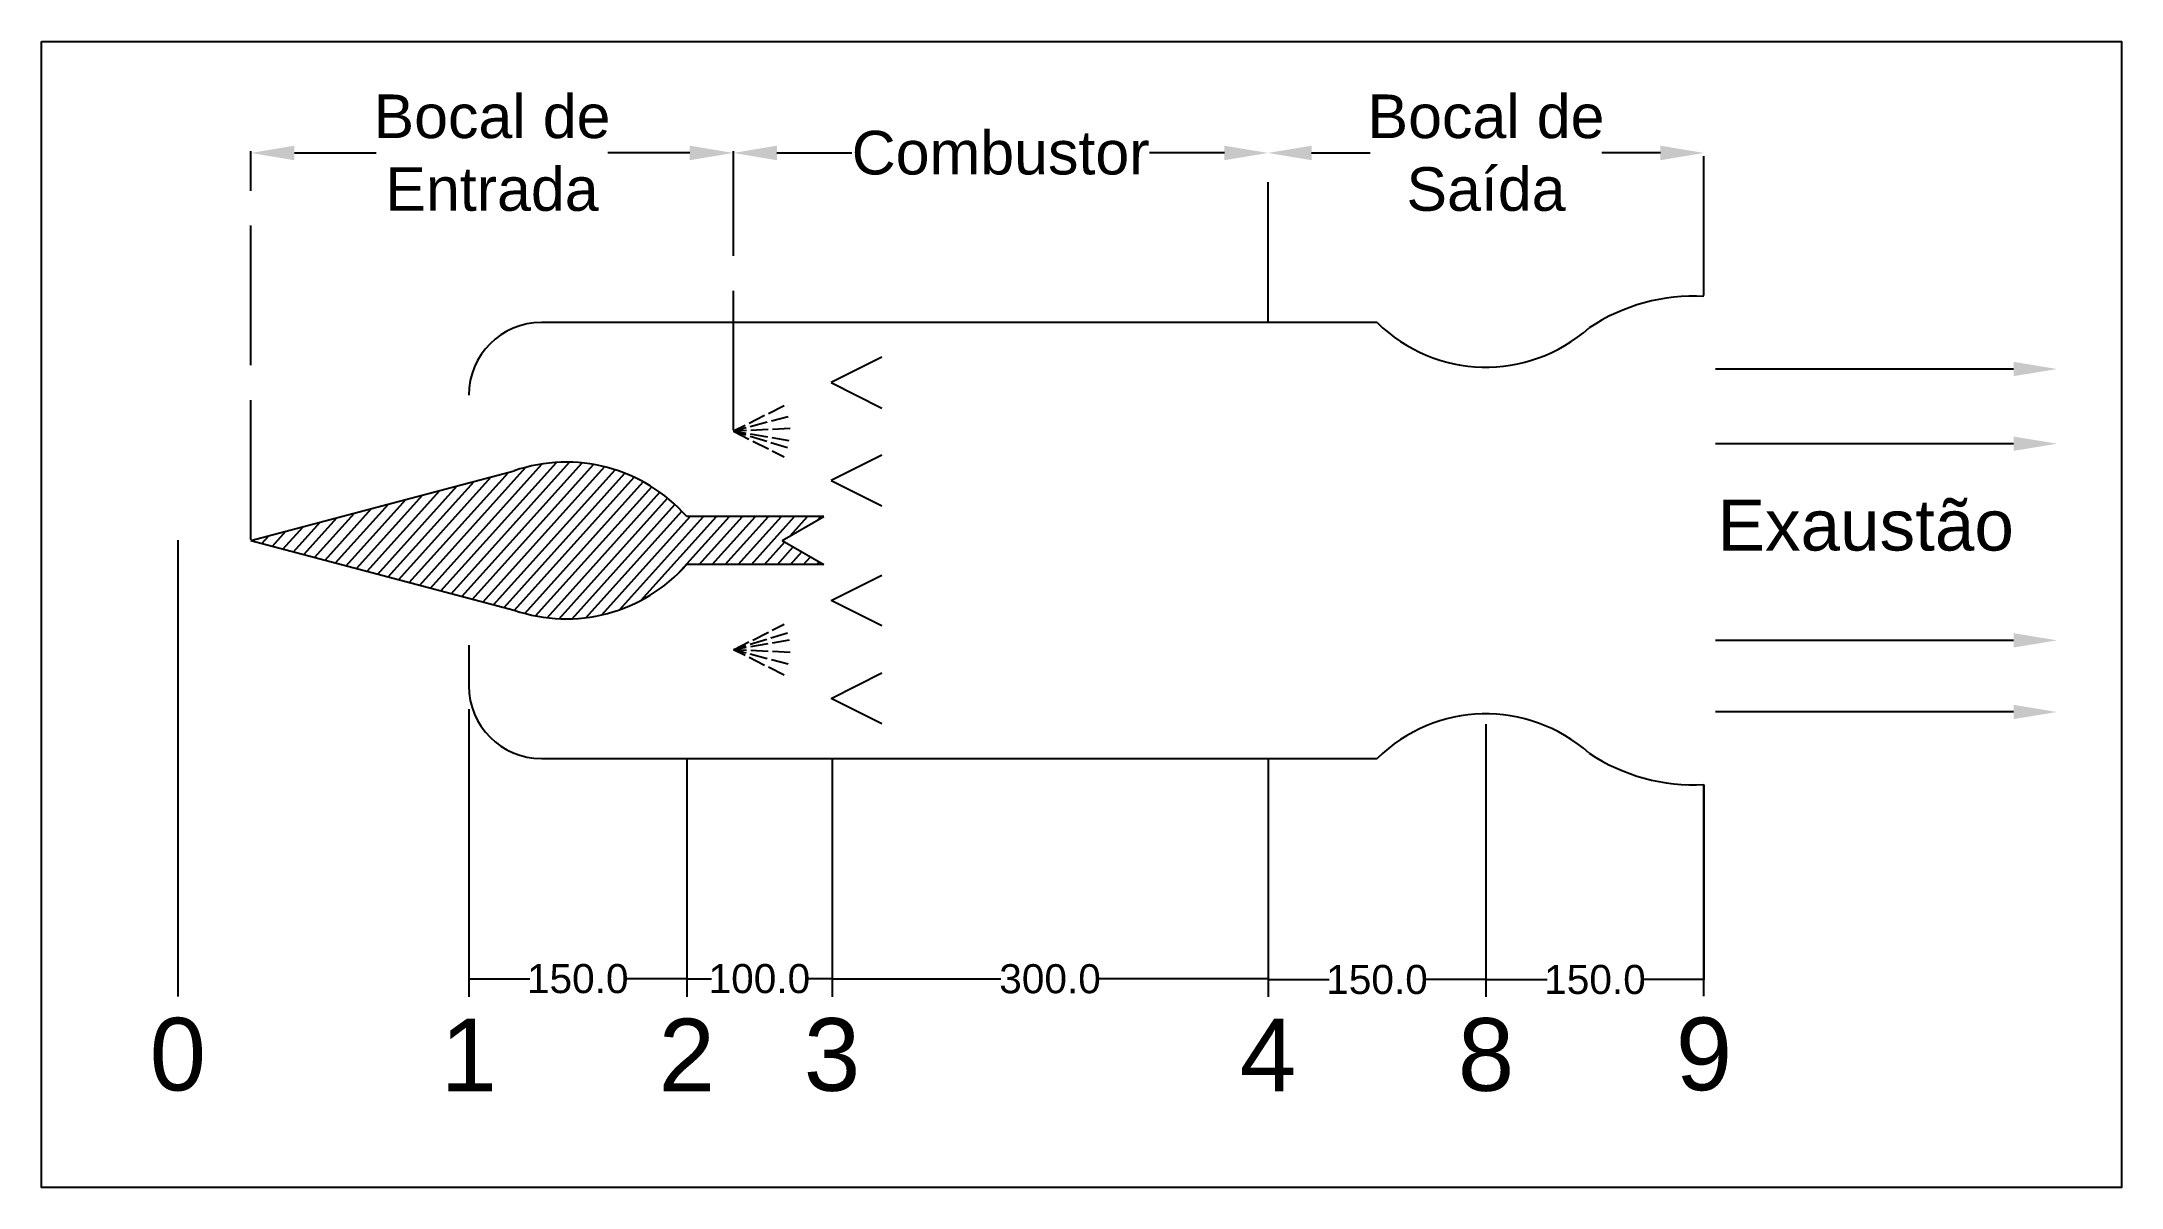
# Model space of a CAD drawing. Header units: millimetres. Extents: x -144 to 1287, y -295 to 493.
import ezdxf
from ezdxf import colors
from ezdxf.entities.mleader import LeaderData, LeaderLine
from ezdxf.math import Vec2, Vec3

# ---------------------------------------------------------------- set-up
doc = ezdxf.new("R2010")
doc.units = ezdxf.units.MM
doc.linetypes.add('ACAD_ISO02W100', pattern=[15, 12, -3])
doc.layers.add('Cotas', color=92, linetype='Continuous')
doc.styles.get("Standard").update_dxf_attribs({"font": 'arial.ttf'})
doc.dimstyles.new('ISO-25', dxfattribs={"dimtxt": 2.5, "dimasz": 2.5, "dimexe": 1.25, "dimexo": 0.625, "dimtad": 1, "dimtxsty": 'Standard', "dimcen": 2.5, "dimadec": 0, "dimazin": 0, "dimtfac": 1, "dimtmove": 0, "dimatfit": 3, "dimfxl": 1, "dimarcsym": 0})
doc.dimstyles.get("Standard").update_dxf_attribs({"dimtxt": 0.18, "dimasz": 0.18, "dimexe": 0.18, "dimexo": 0.0625, "dimgap": 0.09, "dimtad": 0, "dimtih": 1, "dimtoh": 1, "dimdec": 4, "dimzin": 0, "dimdsep": 46, "dimtxsty": 'Standard', "dimcen": 0.09, "dimadec": 0, "dimazin": 0, "dimtfac": 1, "dimtdec": 4, "dimtofl": 0, "dimtmove": 0, "dimatfit": 3, "dimfxl": 1, "dimtolj": 1, "dimtzin": 0, "dimarcsym": 0})

# ---------------------------------------------------------------- blocks, each defined once
blk = doc.blocks.new('*D1')
at = {"layer": 'Cotas', "color": 0, "lineweight": -2, "ltscale": 50, "transparency": 16777216}
for p, q in [((150, -0.1), (150, -151.6)), ((300, -0.1), (300, -151.6)), ((150.2, -151.5), (192.1, -151.5)), ((299.8, -151.5), (257.9, -151.5))]:
    blk.add_line(p, q, dxfattribs=at)
at = {"layer": 'Cotas', "color": 0, "ltscale": 50, "transparency": 16777216}
for points in [[(150.2, -151.4), (150.2, -151.5), (150, -151.5)], [(299.8, -151.4), (299.8, -151.5), (300, -151.5)]]:
    blk.add_solid(points, dxfattribs=at)
at = {"layer": 'Defpoints', "color": 0, "ltscale": 50, "transparency": 16777216}
for p in [(150, 0), (300, 0), (300, -151.5)]:
    blk.add_point(p, dxfattribs=at)
at = {"layer": 'Cotas', "color": 0, "ltscale": 50, "transparency": 16777216, "insert": (225, -151.5), "char_height": 20, "attachment_point": 5}
blk.add_mtext('\\A1;150.0', dxfattribs=at)
blk = doc.blocks.new('*D2')
at = {"layer": 'Cotas', "color": 0, "lineweight": -2, "ltscale": 50, "transparency": 16777216}
for p, q in [((300, -0.1), (300, -151.6)), ((400, -0.1), (400, -151.6)), ((300.2, -151.5), (317.1, -151.5)), ((399.8, -151.5), (382.9, -151.5))]:
    blk.add_line(p, q, dxfattribs=at)
at = {"layer": 'Cotas', "color": 0, "ltscale": 50, "transparency": 16777216}
for points in [[(300.2, -151.4), (300.2, -151.5), (300, -151.5)], [(399.8, -151.4), (399.8, -151.5), (400, -151.5)]]:
    blk.add_solid(points, dxfattribs=at)
at = {"layer": 'Defpoints', "color": 0, "ltscale": 50, "transparency": 16777216}
for p in [(300, 0), (400, 0), (400, -151.5)]:
    blk.add_point(p, dxfattribs=at)
at = {"layer": 'Cotas', "color": 0, "ltscale": 50, "transparency": 16777216, "insert": (350, -151.5), "char_height": 20, "attachment_point": 5}
blk.add_mtext('\\A1;100.0', dxfattribs=at)
blk = doc.blocks.new('*D3')
at = {"layer": 'Cotas', "color": 0, "lineweight": -2, "ltscale": 50, "transparency": 16777216}
for p, q in [((400, -0.1), (400, -151.8)), ((700, -0.1), (700, -151.8)), ((400.2, -151.6), (516.2, -151.6)), ((699.8, -151.6), (583.8, -151.6))]:
    blk.add_line(p, q, dxfattribs=at)
at = {"layer": 'Cotas', "color": 0, "ltscale": 50, "transparency": 16777216}
for points in [[(400.2, -151.6), (400.2, -151.7), (400, -151.6)], [(699.8, -151.6), (699.8, -151.7), (700, -151.6)]]:
    blk.add_solid(points, dxfattribs=at)
at = {"layer": 'Defpoints', "color": 0, "ltscale": 50, "transparency": 16777216}
for p in [(400, 0), (700, 0), (700, -151.6)]:
    blk.add_point(p, dxfattribs=at)
at = {"layer": 'Cotas', "color": 0, "ltscale": 50, "transparency": 16777216, "insert": (550, -151.6), "char_height": 20, "attachment_point": 5}
blk.add_mtext('\\A1;300.0', dxfattribs=at)
blk = doc.blocks.new('*D4')
at = {"layer": 'Cotas', "color": 0, "lineweight": -2, "ltscale": 50, "transparency": 16777216}
for p, q in [((700, -0.1), (700, -152.2)), ((850, -0.1), (850, -152.2)), ((700.2, -152.1), (742.1, -152.1)), ((849.8, -152.1), (807.9, -152.1))]:
    blk.add_line(p, q, dxfattribs=at)
at = {"layer": 'Cotas', "color": 0, "ltscale": 50, "transparency": 16777216}
for points in [[(700.2, -152), (700.2, -152.1), (700, -152.1)], [(849.8, -152), (849.8, -152.1), (850, -152.1)]]:
    blk.add_solid(points, dxfattribs=at)
at = {"layer": 'Defpoints', "color": 0, "ltscale": 50, "transparency": 16777216}
for p in [(700, 0), (850, 0), (850, -152.1)]:
    blk.add_point(p, dxfattribs=at)
at = {"layer": 'Cotas', "color": 0, "ltscale": 50, "transparency": 16777216, "insert": (775, -152.1), "char_height": 20, "attachment_point": 5}
blk.add_mtext('\\A1;150.0', dxfattribs=at)
blk = doc.blocks.new('*D6')
at = {"color": 0, "linetype": 'ACAD_ISO02W100', "lineweight": -2, "ltscale": 8, "transparency": 16777216}
for p, q in [((0, 150.6), (0, 417.8)), ((332.1, 225.8), (332.1, 417.8))]:
    blk.add_line(p, q, dxfattribs=at)
at = {"color": 0, "lineweight": -2, "ltscale": 8, "transparency": 16777216}
for p, q in [((30, 416.6), (86.3, 416.6)), ((302.1, 416.6), (245.8, 416.6))]:
    blk.add_line(p, q, dxfattribs=at)
at = {"color": 0, "linetype": 'ACAD_ISO02W100', "ltscale": 8, "transparency": 16777216}
for points in [[(30, 421.6), (30, 411.6), (0, 416.6)], [(302.1, 421.6), (302.1, 411.6), (332.1, 416.6)]]:
    blk.add_solid(points, dxfattribs=at)
at = {"layer": 'Defpoints', "color": 0, "linetype": 'ACAD_ISO02W100', "ltscale": 8, "transparency": 16777216}
for p in [(332.1, 416.6), (332.1, 225.2), (0, 150)]:
    blk.add_point(p, dxfattribs=at)
at = {"color": 0, "linetype": 'ACAD_ISO02W100', "ltscale": 8, "transparency": 16777216, "insert": (166, 416.6), "char_height": 30, "attachment_point": 5}
blk.add_mtext('Bocal de\\PEntrada', dxfattribs=at)
blk = doc.blocks.new('*D7')
at = {"color": 0, "linetype": 'ACAD_ISO02W100', "lineweight": -2, "ltscale": 8, "transparency": 16777216}
for p, q in [((332.1, 225.8), (332.1, 417.8)), ((700, 300.6), (700, 417.8))]:
    blk.add_line(p, q, dxfattribs=at)
at = {"color": 0, "lineweight": -2, "ltscale": 8, "transparency": 16777216}
for p, q in [((362.1, 416.6), (413.7, 416.6)), ((670, 416.6), (618.4, 416.6))]:
    blk.add_line(p, q, dxfattribs=at)
at = {"color": 0, "linetype": 'ACAD_ISO02W100', "ltscale": 8, "transparency": 16777216}
for points in [[(362.1, 421.6), (362.1, 411.6), (332.1, 416.6)], [(670, 421.6), (670, 411.6), (700, 416.6)]]:
    blk.add_solid(points, dxfattribs=at)
at = {"layer": 'Defpoints', "color": 0, "linetype": 'ACAD_ISO02W100', "ltscale": 8, "transparency": 16777216}
for p in [(700, 416.6), (700, 300), (332.1, 225.2)]:
    blk.add_point(p, dxfattribs=at)
at = {"color": 0, "linetype": 'ACAD_ISO02W100', "ltscale": 8, "transparency": 16777216, "insert": (516, 416.6), "char_height": 30, "attachment_point": 5}
blk.add_mtext('Combustor', dxfattribs=at)
blk = doc.blocks.new('*D8')
at = {"color": 0, "linetype": 'ACAD_ISO02W100', "lineweight": -2, "ltscale": 8, "transparency": 16777216}
for p, q in [((700, 300.6), (700, 417.9)), ((1000, 318.5), (1000, 417.9))]:
    blk.add_line(p, q, dxfattribs=at)
at = {"color": 0, "lineweight": -2, "ltscale": 8, "transparency": 16777216}
for p, q in [((730, 416.6), (770.2, 416.6)), ((970, 416.6), (929.8, 416.6))]:
    blk.add_line(p, q, dxfattribs=at)
at = {"color": 0, "linetype": 'ACAD_ISO02W100', "ltscale": 8, "transparency": 16777216}
for points in [[(730, 421.6), (730, 411.6), (700, 416.6)], [(970, 421.6), (970, 411.6), (1000, 416.6)]]:
    blk.add_solid(points, dxfattribs=at)
at = {"layer": 'Defpoints', "color": 0, "linetype": 'ACAD_ISO02W100', "ltscale": 8, "transparency": 16777216}
for p in [(1000, 416.6), (1000, 317.9), (700, 300)]:
    blk.add_point(p, dxfattribs=at)
at = {"color": 0, "linetype": 'ACAD_ISO02W100', "ltscale": 8, "transparency": 16777216, "insert": (850, 416.6), "char_height": 30, "attachment_point": 5}
blk.add_mtext('Bocal de\\PSaída', dxfattribs=at)
blk = doc.blocks.new('*D9')
at = {"layer": 'Cotas', "color": 0, "lineweight": -2, "ltscale": 50, "transparency": 16777216}
for p, q in [((850, 23.7), (850, -152.2)), ((1000, -18), (1000, -152.2)), ((850.2, -152.1), (892.1, -152.1)), ((999.8, -152.1), (957.9, -152.1))]:
    blk.add_line(p, q, dxfattribs=at)
at = {"layer": 'Cotas', "color": 0, "ltscale": 50, "transparency": 16777216}
for points in [[(850.2, -152), (850.2, -152.1), (850, -152.1)], [(999.8, -152), (999.8, -152.1), (1000, -152.1)]]:
    blk.add_solid(points, dxfattribs=at)
at = {"layer": 'Defpoints', "color": 0, "ltscale": 50, "transparency": 16777216}
for p in [(850, 23.7), (1000, -17.9), (1000, -152.1)]:
    blk.add_point(p, dxfattribs=at)
at = {"layer": 'Cotas', "color": 0, "ltscale": 50, "transparency": 16777216, "insert": (925, -152.1), "char_height": 20, "attachment_point": 5}
blk.add_mtext('\\A1;150.0', dxfattribs=at)

msp = doc.modelspace()

# ---------------------------------------------------------------- hatches: boundary and pattern name
h = msp.add_hatch()
h.set_pattern_fill('ANSI31', color=256, scale=2.1, angle=3)
h.paths.add_polyline_path([(394.306, 166.532), (300, 166.532, 0.30257487), (181.243, 197.931), (0, 150), (181.243, 102.069, 0.30257487), (300, 133.468), (394.306, 133.468), (365.671, 150)])

# ---------------------------------------------------------------- linework, layer by layer
for p, q in [((775.043, 300), (200, 300)), ((434.319, 276.017), (399.373, 258.64)), ((399.373, 258.64), (434.319, 241.072)), ((434.319, 208.737), (399.373, 191.36)), ((0, 150), (181.243, 197.931)), ((399.373, 191.36), (434.319, 173.791)), ((394.306, 166.532), (300, 166.532)), ((365.671, 150), (394.306, 166.532)), ((-50.18, 150.228), (-50.18, -163.701)), ((0, 150), (181.243, 102.069)), ((365.671, 150), (394.306, 133.468)), ((394.306, 133.468), (300, 133.468)), ((399.373, 108.64), (434.319, 126.209)), ((434.319, 91.263), (399.373, 108.64)), ((400, 108.956), (400, 108.329)), ((150, 78.102), (150, 50)), ((399.373, 41.36), (434.319, 58.928)), ((150, 33.9), (150, -163.929)), ((434.319, 23.983), (399.373, 41.36)), ((400, 41.675), (400, 41.048)), ((850, 23.739), (850, -163.929)), ((200, 0), (775.043, 0)), ((150, -6.964), (150, -163.929)), ((300, -6.964), (300, -163.929)), ((300, -6.964), (300, -163.929)), ((400, -6.964), (400, -163.929)), ((400, -6.964), (400, -163.929)), ((700, -6.964), (700, -163.929)), ((700, -6.964), (700, -163.929)), ((1000, -163.509), (1000, -17.912))]:
    msp.add_line(p, q)
at = {"linetype": 'ACAD_ISO02W100'}
for p, q in [((367.038, 242.561), (332.092, 225.184)), ((369.825, 235.151), (332.092, 225.184)), ((371.078, 226.98), (332.092, 225.184)), ((332.092, 225.184), (367.038, 207.616)), ((369.374, 213.644), (332.092, 225.184)), ((370.563, 218.616), (332.092, 225.184)), ((332.092, 74.816), (367.038, 92.384)), ((369.374, 86.356), (332.092, 74.816)), ((370.563, 81.384), (332.092, 74.816)), ((367.038, 57.439), (332.092, 74.816)), ((371.078, 73.02), (332.092, 74.816)), ((369.825, 64.849), (332.092, 74.816))]:
    msp.add_line(p, q, dxfattribs=at)
msp.add_lwpolyline([(-143.937, 493.199), (1287.249, 493.199), (1287.249, -295.002), (-143.937, -295.002)], close=True)
for centre, radius, start, end in [((993.088, 187.929), 130.167, 86.956167, 123.59691), ((200, 250), 50, 90, 180), ((850, 376.147), 106.85, 225.451344, 311.686174), ((217.054, 93.093), 110.786, 41.521394, 108.859377), ((217.054, 206.907), 110.786, 251.140623, 318.478606), ((200, 50), 50, 180, 270), ((850, -76.147), 106.85, 48.313826, 134.548656), ((993.088, 112.071), 130.167, 236.40309, 273.043833)]:
    msp.add_arc(centre, radius, start, end)

# ---------------------------------------------------------------- texts
for s, width, insert, char_height, attachment_point in [('Exaustão', 236.37779, (1009.421, 178.094), 35, 1), ('0', 66.80112, (-50.18, -203.701), 50, 5), ('1', 66.80112, (150.065, -203.929), 50, 5), ('2', 66.80112, (300.065, -203.929), 50, 5), ('3', 66.80112, (400, -203.929), 50, 5), ('4', 66.80112, (700, -203.929), 50, 5), ('8', 66.80112, (850, -203.929), 50, 5), ('9', 66.80112, (1000, -203.509), 50, 5)]:
    msp.add_mtext_dynamic_manual_height_columns(s, width=width, gutter_width=12.5, heights=[0], dxfattribs=dict(insert=insert, char_height=char_height, attachment_point=attachment_point))

# ---------------------------------------------------------------- dimensions: what is measured, and where the dimension line sits
at = {"linetype": 'ACAD_ISO02W100', "ltscale": 8}
for base, p1, p2, text, picture, middle in [((332.092, 416.599), (0, 150), (332.092, 225.184), 'Bocal de\\PEntrada', '*D6', (166.046, 416.599)), ((1000, 416.633), (700, 300), (1000, 317.912), 'Bocal de\\PSaída', '*D8', (850, 416.633)), ((700, 416.599), (332.092, 225.184), (700, 300), 'Combustor', '*D7', (516.046, 416.599))]:
    dim = msp.add_linear_dim(base=base, p1=p1, p2=p2, text=text, dimstyle='ISO-25', override={"dimtxt": 30, "dimasz": 30, "dimtad": 0}, dxfattribs=at)
    dim.commit()
    dim.dimension.update_dxf_attribs({"geometry": picture, "text_midpoint": middle})
at = {"layer": 'Cotas', "ltscale": 50}
for base, p1, p2, picture, middle in [((1000, -152.052), (850, 23.739), (1000, -17.912), '*D9', (925, -152.052)), ((300, -151.455), (150, 0), (300, 0), '*D1', (225, -151.455)), ((400, -151.455), (300, 0), (400, 0), '*D2', (350, -151.455)), ((700, -151.635), (400, 0), (700, 0), '*D3', (550, -151.635)), ((850, -152.052), (700, 0), (850, 0), '*D4', (775, -152.052))]:
    dim = msp.add_linear_dim(base=base, p1=p1, p2=p2, dimstyle='Standard', override={"dimtxt": 20, "dimdec": 1}, dxfattribs=at)
    dim.commit()
    dim.dimension.update_dxf_attribs({"geometry": picture, "text_midpoint": middle})

# ---------------------------------------------------------------- leaders
ml = msp.add_multileader_mtext('Standard')
ml.set_content('', color=256)
ml.set_leader_properties()
ml.build(insert=Vec2(0, 0))
ml.multileader.update_dxf_attribs({"arrow_head_size": 30})
ctx = ml.context
ctx.base_point, ctx.arrow_head_size, ctx.plane_origin = Vec3(1004, 267.964), 30, Vec3(1167.772, 267.964)
ctx.text_align_type = 2
notes = []
notes.append((ctx, [(0, (1, 1, 0), (1016, 267.964), (-1, 0), 8, [(0, [(1242.998, 267.964)], 0, [])])]))
ctx.mtext.insert, ctx.mtext.alignment, ctx.mtext.flow_direction = Vec3(1006, 269.964), 3, 5
ml = msp.add_multileader_mtext('Standard')
ml.set_content('', color=256)
ml.set_leader_properties()
ml.build(insert=Vec2(0, 0))
ml.multileader.update_dxf_attribs({"arrow_head_size": 30})
ctx = ml.context
ctx.base_point, ctx.arrow_head_size, ctx.plane_origin = Vec3(1004, 216.593), 30, Vec3(1167.772, 216.593)
ctx.text_align_type = 2
notes.append((ctx, [(0, (1, 1, 0), (1016, 216.593), (-1, 0), 8, [(0, [(1242.998, 216.593)], 0, [])])]))
ctx.mtext.insert, ctx.mtext.alignment, ctx.mtext.flow_direction = Vec3(1006, 218.593), 3, 5
ml = msp.add_multileader_mtext('Standard')
ml.set_content('', color=256)
ml.set_leader_properties()
ml.build(insert=Vec2(0, 0))
ml.multileader.update_dxf_attribs({"arrow_head_size": 30})
ctx = ml.context
ctx.base_point, ctx.arrow_head_size, ctx.plane_origin = Vec3(1004, 81.318), 30, Vec3(1167.772, 81.318)
ctx.text_align_type = 2
notes.append((ctx, [(0, (1, 1, 0), (1016, 81.318), (-1, 0), 8, [(0, [(1242.998, 81.318)], 0, [])])]))
ctx.mtext.insert, ctx.mtext.alignment, ctx.mtext.flow_direction = Vec3(1006, 83.318), 3, 5
ml = msp.add_multileader_mtext('Standard')
ml.set_content('', color=256)
ml.set_leader_properties()
ml.build(insert=Vec2(0, 0))
ml.multileader.update_dxf_attribs({"arrow_head_size": 30})
ctx = ml.context
ctx.base_point, ctx.arrow_head_size, ctx.plane_origin = Vec3(1004, 32.036), 30, Vec3(1167.772, 32.036)
ctx.text_align_type = 2
notes.append((ctx, [(0, (1, 1, 0), (1016, 32.036), (-1, 0), 8, [(0, [(1242.998, 32.036)], 0, [])])]))
ctx.mtext.insert, ctx.mtext.alignment, ctx.mtext.flow_direction = Vec3(1006, 34.036), 3, 5
for ctx, leaders in notes:
    for number, flags, end, landing, length, lines in leaders:
        leader = LeaderData()
        leader.index, (leader.has_last_leader_line, leader.has_dogleg_vector, leader.attachment_direction) = number, flags
        leader.last_leader_point, leader.dogleg_vector, leader.dogleg_length = Vec3(end), Vec3(landing), length
        for number, points, colour, breaks in lines:
            line = LeaderLine()
            line.index, line.vertices, line.color, line.breaks = number, Vec3.list(points), colors.encode_raw_color(colour), breaks
            leader.lines.append(line)
        ctx.leaders.append(leader)

doc.saveas('drawing.dxf')
